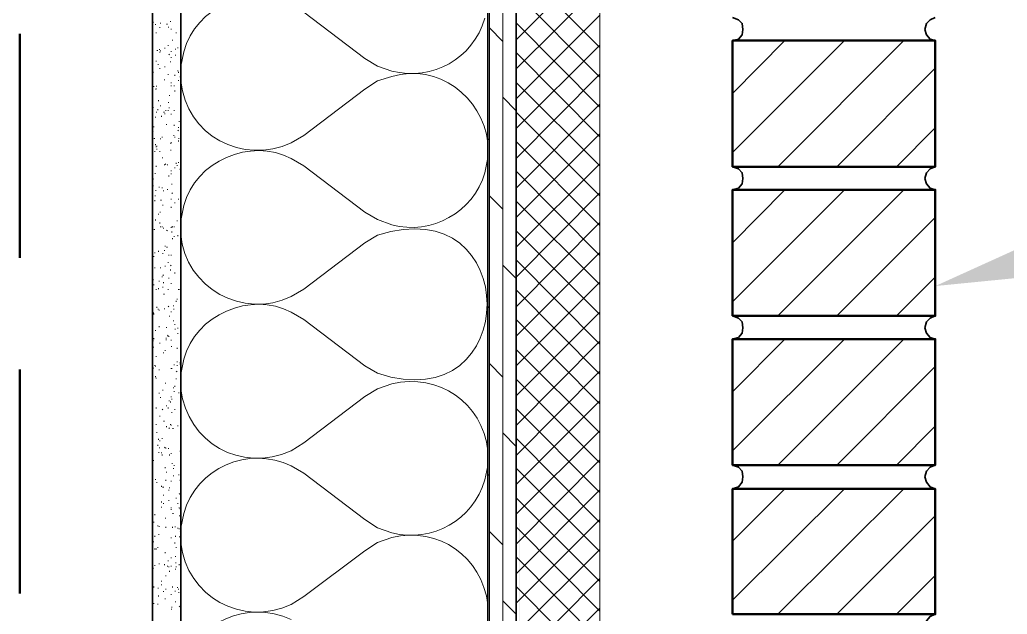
# Model space of a CAD drawing. Header units: inches. Extents: x 5 to 516, y -193 to 129.
# Drawn here: x 20.626 to 22.097, y -186.638 to -185.752 of the extents above; entities that cross this region are included whole.
import ezdxf

# ---------------------------------------------------------------- set-up
doc = ezdxf.new("R2010")
doc.units = ezdxf.units.IN
doc.header["$MEASUREMENT"] = 0
doc.layers.add('PDF7_Geometry', color=7, linetype='Continuous')
doc.layers.add('PDF7_Solid Fills', color=7, linetype='Continuous')

msp = doc.modelspace()

# ---------------------------------------------------------------- linework, layer by layer
at = {"layer": 'PDF7_Geometry', "lineweight": 35}
for points in [[(21.3235494, -190.8957844), (21.3235494, -184.8946728), (21.3657717, -184.8946728), (21.3657717, -190.8957844)], [(20.8235494, -190.8535622), (20.8235494, -184.9157836), (20.8657716, -184.9157836), (20.8657716, -190.8535622)]]:
    msp.add_lwpolyline(points, close=True, dxfattribs=at)
at = {"layer": 'PDF7_Geometry', "lineweight": 15}
for points in [[(21.3257738, -190.8957844), (21.3257738, -184.8946728)], [(21.3457707, -190.8957844), (21.3457707, -184.8946728)], [(21.3657722, -185.7824507), (21.4902167, -185.6568951)], [(21.4902161, -185.7935619), (21.3657717, -185.6691175)], [(21.3657722, -185.825784), (21.4902167, -185.7013395)], [(21.4902161, -185.8380063), (21.3657717, -185.7124507)], [(21.0302179, -185.7291174), (21.0491068, -185.7413396), (21.1402179, -185.8102285), (21.1591068, -185.8213396), (21.1802179, -185.8291174)], [(21.3657722, -185.8702289), (21.4902167, -185.7457844)], [(20.8246616, -185.755784), (20.8246616, -185.7568951)], [(20.8279937, -185.7602288), (20.8279937, -185.7591177)], [(20.8346623, -185.7646731), (20.8346623, -185.763562)], [(20.8357745, -185.7568951), (20.8357745, -185.7580062)], [(20.844663, -185.7591177), (20.8457741, -185.7591177)], [(20.8479951, -185.763562), (20.846884, -185.763562)], [(20.8502195, -185.7546729), (20.8502195, -185.755784)], [(20.8513272, -185.7668952), (20.8513272, -185.7657841)], [(21.3457707, -185.7846728), (21.3257707, -185.7646728)], [(21.4902161, -185.8824506), (21.3657717, -185.756895)], [(20.8291058, -185.7724505), (20.8291058, -185.7713394)], [(20.8535516, -185.7835618), (20.8535516, -185.7824507)], [(20.859108, -185.7724505), (20.859108, -185.7713394)], [(20.830218, -185.7980062), (20.8313292, -185.7980062)], [(20.8335501, -185.7968951), (20.8346612, -185.7968951)], [(20.8357745, -185.7991173), (20.8357745, -185.7980061)], [(20.8424386, -185.794673), (20.8413275, -185.794673)], [(20.8468829, -185.7913398), (20.8468829, -185.7902287)], [(20.8579958, -185.7968951), (20.8579958, -185.795784)], [(20.8613279, -185.794673), (20.8613279, -185.7935619)], [(21.3657722, -185.9146726), (21.4902167, -185.7902282)], [(21.6879972, -185.8624503), (21.7657749, -185.7835614)], [(21.6879972, -185.9502284), (21.8546638, -185.7835618)], [(21.7557733, -185.9713393), (21.9435511, -185.7835615)], [(20.8346623, -185.8013394), (20.8346623, -185.8002283)], [(20.8491073, -185.8035615), (20.8479962, -185.8046726)], [(20.8513272, -185.8002283), (20.8513272, -185.7991172)], [(20.8513272, -185.8091174), (20.8513272, -185.8080063)], [(20.8579958, -185.8046726), (20.8579958, -185.8057837)], [(20.8702179, -185.8002285), (20.8657734, -185.8213396), (20.8657734, -185.8435618)], [(21.4902161, -185.9268955), (21.3657717, -185.8013399)], [(20.8291058, -185.8146733), (20.8291058, -185.8135622)], [(20.8313302, -185.8191176), (20.8324414, -185.8191176)], [(20.8346623, -185.825784), (20.8346623, -185.8246729)], [(20.8424386, -185.8224508), (20.8413275, -185.8224508)], [(20.8502195, -185.8146733), (20.8502195, -185.8157844)], [(21.8435509, -185.9713393), (21.9902176, -185.8246726)], [(20.8246616, -185.8313393), (20.8246616, -185.8302282)], [(20.8413264, -185.8424511), (20.8413264, -185.84134)], [(20.8468829, -185.8335614), (20.8468829, -185.8346725)], [(20.8568836, -185.8357841), (20.8568836, -185.834673)], [(20.8613279, -185.8291172), (20.8613279, -185.8280061)], [(20.8624401, -185.8313393), (20.8624401, -185.8302282)], [(20.86466, -185.8380063), (20.86466, -185.8368951)], [(21.1802179, -185.8368954), (21.1591068, -185.8435621), (21.1402179, -185.8557843)], [(21.3657722, -185.9591175), (21.4902167, -185.833562)], [(20.8235494, -185.8446732), (20.8235494, -185.8457843)], [(20.8257738, -185.8524507), (20.8257738, -185.8513396)], [(20.8291058, -185.8546728), (20.8291058, -185.8557839), (20.8279947, -185.8557839)], [(20.830218, -185.8513396), (20.8291069, -185.8513396)], [(20.8513272, -185.8468954), (20.8513272, -185.8457842)], [(20.8513272, -185.8513396), (20.8513272, -185.8502285)], [(20.8513272, -185.8502286), (20.8513272, -185.8513397)], [(20.8557714, -185.8513396), (20.8557714, -185.8502285)], [(20.8624401, -185.8435622), (20.8624401, -185.842451)], [(21.0302179, -185.935784), (21.0491068, -185.9246729), (21.1402179, -185.855784)], [(21.4902161, -185.9702282), (21.3657717, -185.8457837)], [(20.8491073, -185.864673), (20.8491073, -185.8657841)], [(20.8568836, -185.8591171), (20.8568836, -185.858006)], [(21.3657722, -185.8880059), (21.3457722, -185.8680059)], [(20.8246616, -185.8824506), (20.8246616, -185.8835617)], [(20.8313302, -185.8857838), (20.8313302, -185.8868949)], [(20.8324379, -185.8735621), (20.8324379, -185.872451)], [(20.8357745, -185.8813395), (20.8357745, -185.8802284)], [(20.8468829, -185.8757842), (20.847994, -185.8757842)], [(20.8491073, -185.8835617), (20.8479962, -185.8835617)], [(21.3657722, -186.0035619), (21.4902167, -185.8780063)], [(20.8279937, -185.8980066), (20.8279937, -185.8968955)], [(20.8291058, -185.8902281), (20.830217, -185.8902281)], [(20.8368822, -185.896895), (20.8368822, -185.8957839)], [(20.8402188, -185.8902281), (20.8413299, -185.8902281)], [(20.8413264, -185.8924508), (20.8424376, -185.8924508)], [(20.8435508, -185.8880059), (20.8435508, -185.8868948)], [(20.8468829, -185.8880059), (20.8468829, -185.8868948)], [(20.8513272, -185.8935618), (20.8513272, -185.8924507)], [(20.8557714, -185.8880059), (20.8557714, -185.8868948)], [(21.4902161, -186.0146731), (21.3657717, -185.8902286)], [(20.8235494, -185.9146726), (20.8235494, -185.9135615)], [(20.8257738, -185.9113394), (20.8257738, -185.9124506)], [(20.844663, -185.9091173), (20.844663, -185.9080062)], [(20.8557714, -185.9102284), (20.8557714, -185.9091173)], [(20.8624401, -185.9135616), (20.8624401, -185.9124505)], [(20.8635523, -185.904673), (20.8635523, -185.9035619)], [(21.9324407, -185.9713393), (21.9902185, -185.9135615)], [(20.8235494, -185.9180058), (20.8246605, -185.9191169)], [(20.8257738, -185.9291176), (20.8268849, -185.9291176)], [(20.8357745, -185.9291176), (20.8357745, -185.9302287)], [(20.8379944, -185.9280066), (20.8379944, -185.9268954)], [(20.8557714, -185.9246728), (20.8546603, -185.9246728)], [(20.8568836, -185.9280066), (20.8568836, -185.9268954)], [(20.8613279, -185.9168948), (20.862439, -185.9180059)], [(20.8624401, -185.9291176), (20.8635512, -185.9291176)], [(21.3257738, -185.9313398), (21.3235516, -185.9291175)], [(21.3657722, -186.0468951), (21.4902167, -185.9224507)], [(20.8279937, -185.9391172), (20.8279937, -185.9380061)], [(20.8291058, -185.9424504), (20.8291058, -185.9413393)], [(20.830218, -185.9413394), (20.830218, -185.9402282)], [(20.830218, -185.9457836), (20.830218, -185.9446725)], [(20.8513272, -185.9368951), (20.8502161, -185.9368951)], [(20.8513272, -185.935784), (20.8513272, -185.9346729)], [(20.8624401, -185.9324508), (20.8624401, -185.9335619)], [(21.4902161, -186.0591174), (21.3657717, -185.9335619)], [(20.826886, -185.9491174), (20.826886, -185.9480063)], [(20.8346623, -185.9491174), (20.8346623, -185.9480063)], [(20.8379944, -185.9580065), (20.8391055, -185.9580065)], [(20.8502195, -185.9468952), (20.8513306, -185.9468952)], [(20.8291058, -185.9713393), (20.8291058, -185.9702282)], [(20.8413264, -185.9691171), (20.8413264, -185.968006)], [(20.8435508, -185.966895), (20.8424397, -185.9680061)], [(20.8457707, -185.9691171), (20.8457707, -185.968006)], [(20.8568836, -185.9735614), (20.8568836, -185.9724503)], [(20.859108, -185.966895), (20.859108, -185.9657839)], [(20.8602157, -185.9691171), (20.8602157, -185.9702282)], [(20.8624401, -185.9657839), (20.8624401, -185.9646728)], [(20.86466, -185.9757841), (20.86466, -185.974673)], [(21.3657722, -186.0913395), (21.4902167, -185.966895)], [(20.8246616, -185.9902285), (20.8246616, -185.9891174)], [(20.8279937, -185.98134), (20.8268825, -185.98134)], [(20.8479951, -185.9857843), (20.8479951, -185.9846731)], [(20.8513272, -185.9768952), (20.8513272, -185.9780063)], [(21.4902161, -186.1035618), (21.3657717, -185.9780062)], [(20.8246616, -186.0002281), (20.8246616, -185.999117)], [(20.8335501, -186.0013392), (20.8335501, -186.0024503)], [(20.8379944, -186.0035619), (20.8379944, -186.0024508)], [(20.8524394, -185.9968949), (20.8524394, -185.998006)], [(20.8279937, -186.0146731), (20.8268825, -186.0146731)], [(20.8291058, -186.0068951), (20.8279947, -186.0068951)], [(20.8402188, -186.0080061), (20.8402188, -186.006895)], [(20.8457707, -186.0046729), (20.8457707, -186.0057841)], [(20.8524394, -186.0102288), (20.8535505, -186.0113399)], [(21.3457707, -186.0346729), (21.3257707, -186.0146729)], [(21.3657722, -186.1357838), (21.4902167, -186.0102282)], [(21.6879972, -186.0846725), (21.7657749, -186.0057836)], [(21.6879972, -186.1724507), (21.8546638, -186.005784)], [(21.7557733, -186.1935615), (21.9435511, -186.0057837)], [(20.826886, -186.0224506), (20.826886, -186.0213394)], [(20.8357745, -186.0213395), (20.8368856, -186.0213395)], [(20.8391066, -186.029117), (20.8391066, -186.0280058)], [(20.8513272, -186.0191174), (20.8513272, -186.0202285)], [(20.8513272, -186.0324507), (20.8513272, -186.0313396)], [(20.8568836, -186.0257838), (20.8568836, -186.0246726)], [(20.8624401, -186.0202284), (20.8624401, -186.0191173)], [(20.8657722, -186.029117), (20.864661, -186.029117)], [(20.8702179, -186.0291177), (20.8657734, -186.0513399), (20.8657734, -186.072451)], [(21.4902161, -186.146895), (21.3657717, -186.0224506)], [(20.8324379, -186.0424509), (20.8324379, -186.0413398)], [(20.8357745, -186.0391177), (20.8346634, -186.0391177)], [(21.8435509, -186.1935615), (21.9902176, -186.0468948)], [(20.8279937, -186.0502283), (20.8279937, -186.0513395)], [(20.8346623, -186.0557837), (20.8346623, -186.0546726)], [(20.8357745, -186.0613396), (20.8357745, -186.0602285)], [(20.8379944, -186.0613396), (20.8379944, -186.0602285)], [(20.8402188, -186.0635617), (20.8402188, -186.0624506)], [(20.8513272, -186.0613396), (20.8513272, -186.0624507)], [(20.8535516, -186.0602285), (20.8524404, -186.0613396)], [(20.8535516, -186.0613396), (20.8535516, -186.0602285)], [(20.8557714, -186.0613396), (20.8557714, -186.0602285)], [(20.8602157, -186.0524505), (20.8602157, -186.0513394)], [(21.3657722, -186.1802287), (21.4902167, -186.0546731)], [(20.826886, -186.0646733), (20.8257749, -186.0646733)], [(20.844663, -186.0657844), (20.8457741, -186.0668955)], [(20.8524394, -186.0691176), (20.8524394, -186.0680065)], [(20.8557714, -186.075784), (20.8557714, -186.0746729)], [(20.8613279, -186.0746729), (20.8613279, -186.0735618)], [(21.1591068, -186.0735619), (21.1402179, -186.084673)], [(21.4902161, -186.1913394), (21.3657717, -186.0668949)], [(20.8424386, -186.0902284), (20.8424386, -186.0891173)], [(20.8457707, -186.0913395), (20.8446596, -186.0913395)], [(20.8535516, -186.0791172), (20.8535516, -186.0780061)], [(21.0302179, -186.1646732), (21.0491068, -186.1535621), (21.1402179, -186.0846732)], [(20.8257738, -186.1057839), (20.8257738, -186.1046728)], [(20.826886, -186.1002286), (20.826886, -186.0991175)], [(20.8324379, -186.0968954), (20.8324379, -186.0980065)], [(20.8391066, -186.1002286), (20.8391066, -186.1013397)], [(20.8413264, -186.0968954), (20.8413264, -186.0957843)], [(20.8479951, -186.1024507), (20.8479951, -186.1035618)], [(20.8513272, -186.1035618), (20.8513272, -186.1024507)], [(21.3657722, -186.2235614), (21.4902167, -186.099117)], [(20.826886, -186.122451), (20.826886, -186.1213399)], [(20.8357745, -186.122451), (20.8357745, -186.1213399)], [(20.8424386, -186.1202289), (20.8424386, -186.1191178)], [(20.8468829, -186.1135619), (20.8468829, -186.114673)], [(20.8502195, -186.1180062), (20.8513306, -186.1191173)], [(21.3657722, -186.1380059), (21.3457722, -186.1180059)], [(21.4902161, -186.2357843), (21.3657717, -186.1102287)], [(20.8379944, -186.1357838), (20.8379944, -186.1346727)], [(20.8402188, -186.1324506), (20.8391077, -186.1335617)], [(20.8502195, -186.1246732), (20.8502195, -186.1257843)], [(20.8568836, -186.1302285), (20.8568836, -186.1291174)], [(21.9324407, -186.1935615), (21.9902185, -186.1357837)], [(20.8246616, -186.1402281), (20.8246616, -186.139117)], [(20.8257738, -186.1480067), (20.8257738, -186.1468956)], [(20.8335501, -186.1413397), (20.8335501, -186.1424508)], [(20.8391066, -186.1502288), (20.8391066, -186.1513399)], [(20.8402188, -186.1446729), (20.8402188, -186.1435618)], [(20.8479951, -186.1380059), (20.8479951, -186.1368948)], [(20.8513272, -186.145784), (20.8513272, -186.1446729)], [(21.3657722, -186.2680063), (21.4902167, -186.1435619)], [(20.8291058, -186.1546731), (20.8291058, -186.153562)], [(20.8324379, -186.153562), (20.8324379, -186.1524509)], [(20.8413264, -186.1613395), (20.8402153, -186.1613395)], [(20.8468829, -186.1546731), (20.8468829, -186.153562)], [(20.8624401, -186.1546731), (20.8624401, -186.153562)], [(20.8635523, -186.1546731), (20.8635523, -186.153562)], [(21.4902161, -186.2802286), (21.3657717, -186.154673)], [(20.830218, -186.1813398), (20.830218, -186.1802287)], [(20.8479951, -186.1791176), (20.846884, -186.1802288)], [(20.8546638, -186.1791176), (20.8546638, -186.1780065)], [(20.859108, -186.1724507), (20.859108, -186.1713396)], [(20.8602157, -186.1691175), (20.8602157, -186.1680064)], [(21.3257738, -186.1813398), (21.3235516, -186.1791176)], [(20.8235494, -186.1902283), (20.8235494, -186.1891172)], [(20.8257738, -186.1891172), (20.8246627, -186.1891172)], [(20.8257738, -186.1913394), (20.8257738, -186.1902283)], [(20.8313302, -186.1835619), (20.8324414, -186.1835619)], [(20.8335501, -186.185784), (20.8335501, -186.1846729)], [(20.8413264, -186.1835619), (20.8413264, -186.1824508)], [(20.8491073, -186.1946726), (20.8491073, -186.1935615)], [(20.8513272, -186.1880062), (20.8513272, -186.1868951)], [(20.8546638, -186.1835619), (20.8557749, -186.1835619)], [(21.0302179, -186.1880063), (21.0491068, -186.1991174), (21.1402179, -186.2680063), (21.1591068, -186.2791174)], [(21.3657722, -186.3124507), (21.4902167, -186.1880062)], [(20.8335501, -186.2102286), (20.8335501, -186.2091175)], [(20.8546638, -186.2013395), (20.8546638, -186.2002284)], [(20.8568836, -186.2068954), (20.8568836, -186.2057843)], [(21.4902161, -186.3246729), (21.3657717, -186.1991174)], [(20.8279937, -186.215784), (20.8279937, -186.2146728)], [(20.844663, -186.2113397), (20.844663, -186.2102286)], [(20.8457707, -186.2224504), (20.8468818, -186.2235615)], [(20.8479951, -186.224673), (20.8479951, -186.2235619)], [(20.8568836, -186.2135618), (20.8579947, -186.2135618)], [(20.8613279, -186.2124508), (20.8613279, -186.2113396)], [(20.8613279, -186.2202282), (20.8613279, -186.2191171)], [(20.8246616, -186.23134), (20.8246616, -186.2302289)], [(20.8257738, -186.2268952), (20.8257738, -186.2280063)], [(20.8346623, -186.2335621), (20.8346623, -186.2346733)], [(20.8435508, -186.2291173), (20.8446619, -186.2291173)], [(20.844663, -186.2268952), (20.8435519, -186.2268952)], [(20.8513272, -186.2302284), (20.8513272, -186.2291173)], [(20.8524394, -186.2391175), (20.8513283, -186.2391175)], [(21.3657722, -186.356895), (21.4902167, -186.2313394)], [(21.6879972, -186.3068948), (21.7657749, -186.2280059)], [(21.6879972, -186.3946729), (21.8546638, -186.2280062)], [(21.7557733, -186.4157837), (21.9435511, -186.228006)], [(20.8235494, -186.2468949), (20.8235494, -186.2457838)], [(20.8246616, -186.2402285), (20.8257727, -186.2402285)], [(20.8291058, -186.254673), (20.8291058, -186.2535618)], [(20.8402188, -186.2491171), (20.8402188, -186.248006)], [(20.8424386, -186.2457839), (20.8424386, -186.2446728)], [(21.4902161, -186.3680062), (21.3657717, -186.2435618)], [(20.826886, -186.2680063), (20.826886, -186.2668952)], [(20.8279937, -186.2691174), (20.8279937, -186.2680063)], [(20.8557714, -186.2657842), (20.8557714, -186.2668953)], [(20.8602157, -186.262451), (20.8602157, -186.2613399)], [(20.8602157, -186.2680063), (20.8602157, -186.2668952)], [(20.86466, -186.262451), (20.86466, -186.2635621)], [(20.86466, -186.2657842), (20.86466, -186.2646731)], [(20.8702179, -186.2580063), (20.8657734, -186.2802285), (20.8657734, -186.3024508)], [(21.3457707, -186.2846729), (21.3257707, -186.2646729)], [(20.8246616, -186.2713395), (20.8246616, -186.2702284)], [(20.8246616, -186.2724506), (20.8246616, -186.2713395)], [(20.8279937, -186.2835618), (20.8279937, -186.2846729)], [(20.8279937, -186.2846729), (20.8279937, -186.2835618)], [(20.8335501, -186.2735616), (20.8335501, -186.2746728)], [(20.8513272, -186.2724506), (20.8513272, -186.2713395)], [(20.8524394, -186.2724506), (20.8524394, -186.2713395)], [(20.8602157, -186.2757838), (20.8591046, -186.2768949)], [(21.3657722, -186.4013399), (21.4902167, -186.2757843)], [(21.8435509, -186.4157837), (21.9902176, -186.2691171)], [(20.8291058, -186.2857839), (20.8291058, -186.286895)], [(20.8435508, -186.293562), (20.8424397, -186.293562)], [(20.8568836, -186.2980062), (20.8568836, -186.2991173)], [(20.859108, -186.2880066), (20.859108, -186.2868955)], [(21.1802179, -186.2946727), (21.1591068, -186.3024505), (21.1402179, -186.3135616)], [(21.4902161, -186.4124505), (21.3657717, -186.2880061)], [(20.8335501, -186.3091175), (20.8335501, -186.3080063)], [(20.8391066, -186.3035616), (20.8391066, -186.3046727)], [(20.8546638, -186.3013394), (20.8546638, -186.3002283)], [(20.8557714, -186.3068948), (20.8557714, -186.3057836)], [(20.8624401, -186.3080064), (20.8635512, -186.3080064)], [(20.8246616, -186.3146733), (20.8235505, -186.3146733)], [(20.8357745, -186.3157844), (20.8357745, -186.3146733)], [(20.844663, -186.3280061), (20.844663, -186.326895)], [(20.8491073, -186.3202287), (20.8479962, -186.3202287)], [(20.8502195, -186.3224508), (20.8502195, -186.3213397)], [(20.8513272, -186.3135617), (20.8513272, -186.3146728)], [(20.8524394, -186.3180065), (20.8524394, -186.3168954)], [(21.0302179, -186.394673), (21.0491068, -186.3824508), (21.1402179, -186.3135619)], [(21.3657722, -186.4446726), (21.4902167, -186.3202281)], [(20.8291058, -186.3302283), (20.8291058, -186.3313394)], [(20.8346623, -186.3435622), (20.8346623, -186.3424511)], [(20.8379944, -186.3324504), (20.8391055, -186.3335615)], [(20.8468829, -186.3313393), (20.8468829, -186.3302282)], [(20.8524394, -186.3380063), (20.8524394, -186.3368952)], [(20.8568836, -186.3335615), (20.8568836, -186.3324504)], [(21.4902161, -186.4568954), (21.3657717, -186.3313399)], [(20.8235494, -186.3557839), (20.8235494, -186.3546728)], [(20.8291058, -186.3557839), (20.8291058, -186.3546728)], [(20.8413264, -186.3502286), (20.8402153, -186.3502286)], [(20.8502195, -186.3557839), (20.8502195, -186.3546728)], [(20.8513272, -186.3557839), (20.8513272, -186.356895)], [(20.8613279, -186.3580061), (20.8613279, -186.3568949)], [(20.830218, -186.3668951), (20.830218, -186.3680063)], [(20.844663, -186.3591171), (20.844663, -186.358006)], [(20.8491073, -186.3602282), (20.8479962, -186.3613393)], [(20.8535516, -186.3613393), (20.8546627, -186.3613393)], [(21.3657722, -186.388006), (21.3457722, -186.368006)], [(21.3657722, -186.4891175), (21.4902167, -186.364673)], [(21.9324407, -186.4157837), (21.9902185, -186.358006)], [(20.8313302, -186.3868949), (20.8313302, -186.3857838)], [(20.8324379, -186.3780064), (20.8324379, -186.3768953)], [(20.8346623, -186.3791174), (20.8346623, -186.3802285)], [(20.8379944, -186.3768953), (20.8379944, -186.3757842)], [(21.4902161, -186.5013392), (21.3657717, -186.3757837)], [(20.8324379, -186.3968951), (20.833549, -186.3968951)], [(20.8346623, -186.3902281), (20.8335512, -186.3902281)], [(20.8368822, -186.3968951), (20.8368822, -186.3980062)], [(20.8379944, -186.4002288), (20.8379944, -186.4013399)], [(20.8413264, -186.389117), (20.8424376, -186.3902281)], [(20.8435508, -186.3913397), (20.8435508, -186.3902286)], [(20.8479951, -186.3913397), (20.846884, -186.3913397)], [(20.8491073, -186.4002288), (20.8491073, -186.4013399)], [(20.8513272, -186.3980067), (20.8513272, -186.3991178)], [(20.86466, -186.3946729), (20.86466, -186.395784)], [(20.8657722, -186.3980067), (20.864661, -186.3980067)], [(21.3191068, -186.4380061), (21.3235512, -186.4168949), (21.3235512, -186.3946727)], [(20.8246616, -186.4091173), (20.8257727, -186.4091173)], [(20.8535516, -186.4135616), (20.8524404, -186.4135616)], [(20.8557714, -186.4157837), (20.8557714, -186.4168949)], [(21.3657722, -186.5335618), (21.4902167, -186.4080063)], [(20.8424386, -186.4202286), (20.8424386, -186.4191175)], [(20.844663, -186.4257845), (20.844663, -186.4268956)], [(20.8546638, -186.4213396), (20.8546638, -186.4202285)], [(20.8624401, -186.4302287), (20.8635512, -186.4302287)], [(21.0302179, -186.4168949), (21.0491068, -186.4280061), (21.1402179, -186.496895), (21.1591068, -186.5091172), (21.1802179, -186.516895)], [(21.3257738, -186.4313398), (21.3235516, -186.4291176)], [(21.4902161, -186.5446731), (21.3657717, -186.4202286)], [(20.8279937, -186.4368951), (20.8279937, -186.4380062)], [(20.830218, -186.4424505), (20.830218, -186.4413393)], [(20.8435508, -186.4391173), (20.8435508, -186.4380061)], [(20.8513272, -186.4402283), (20.8513272, -186.4391172)], [(20.8546638, -186.4324509), (20.8546638, -186.4313398)], [(20.86466, -186.4391173), (20.86466, -186.4380061)], [(20.8368822, -186.4480064), (20.8368822, -186.4468952)], [(20.8391066, -186.4491174), (20.8391066, -186.4480063)], [(20.8391066, -186.4480064), (20.8402177, -186.4491175)], [(20.8402188, -186.4613397), (20.8402188, -186.4602286)], [(20.8479951, -186.4535622), (20.8479951, -186.4524511)], [(20.8491073, -186.4502285), (20.8491073, -186.4491174)], [(20.86466, -186.4580065), (20.8635488, -186.4591176)], [(21.3657722, -186.5780062), (21.4902167, -186.4524506)], [(21.6879972, -186.529117), (21.7657749, -186.4513392)], [(21.6879972, -186.6168952), (21.8546638, -186.4513396)], [(21.7557733, -186.638006), (21.9435511, -186.4513393)], [(20.8368822, -186.4713393), (20.8368822, -186.4702282)], [(20.8402188, -186.4724504), (20.8402188, -186.4735615)], [(20.8479951, -186.4691172), (20.8479951, -186.4680061)], [(20.859108, -186.465784), (20.859108, -186.4646729)], [(20.8613279, -186.4735614), (20.8613279, -186.4724503)], [(21.4902161, -186.5891174), (21.3657717, -186.4646729)], [(20.826886, -186.4891175), (20.826886, -186.4902286)], [(20.8368822, -186.4791173), (20.8368822, -186.4780062)], [(20.8513272, -186.4802284), (20.8513272, -186.4791173)], [(20.8513272, -186.4824511), (20.8513272, -186.48134)], [(20.8535516, -186.4880064), (20.8546627, -186.4880064)], [(20.8635523, -186.4802284), (20.8635523, -186.4791173)], [(20.86466, -186.48134), (20.86466, -186.4802289)], [(20.8702179, -186.4880061), (20.8657734, -186.5091172), (20.8657734, -186.5313394)], [(20.8257738, -186.5002282), (20.8257738, -186.5013393)], [(20.8435508, -186.4946728), (20.8424397, -186.4946728)], [(20.86466, -186.4913396), (20.8635488, -186.4913396)], [(21.3657722, -186.62134), (21.4902167, -186.4968955)], [(21.8435509, -186.638006), (21.9902176, -186.4913393)], [(20.8313302, -186.5068951), (20.8313302, -186.505784)], [(20.8335501, -186.5191174), (20.832439, -186.5191174)], [(20.8335501, -186.5080062), (20.8335501, -186.5068951)], [(20.8435508, -186.5091178), (20.8435508, -186.5080067)], [(20.8535516, -186.5091178), (20.8535516, -186.5080067)], [(20.8579958, -186.5080062), (20.8568847, -186.5080062)], [(20.8613279, -186.5091178), (20.8613279, -186.5102289)], [(20.8635523, -186.5113399), (20.8635523, -186.5102288)], [(20.8635523, -186.5102289), (20.8635523, -186.51134)], [(20.8657722, -186.5146731), (20.864661, -186.5157842)], [(21.3457707, -186.5346729), (21.3257707, -186.5146729)], [(21.4902161, -186.6335617), (21.3657717, -186.5080062)], [(20.8246616, -186.5302286), (20.8257727, -186.5302286)], [(20.826886, -186.5224506), (20.826886, -186.5213395)], [(20.8513272, -186.5246727), (20.8513272, -186.5235616)], [(20.8568836, -186.5324508), (20.8568836, -186.5313396)], [(20.8579958, -186.5213395), (20.8579958, -186.5224506)], [(20.86466, -186.5224506), (20.8635488, -186.5224506)], [(21.1802179, -186.5235619), (21.1591068, -186.5313396), (21.1402179, -186.5435619)], [(20.826886, -186.5402288), (20.826886, -186.5413399)], [(20.8291058, -186.5413399), (20.8291058, -186.5402287)], [(20.8313302, -186.5380067), (20.8313302, -186.5391178)], [(20.8424386, -186.5468952), (20.8424386, -186.5457841)], [(20.859108, -186.5391177), (20.859108, -186.5380066)], [(21.0302179, -186.6235616), (21.0491068, -186.6113394), (21.1402179, -186.5435616)], [(21.3657722, -186.6657838), (21.4902167, -186.5413393)], [(20.8335501, -186.5635617), (20.8335501, -186.5624506)], [(20.8468829, -186.5580064), (20.8468829, -186.5591175)], [(20.8513272, -186.5546726), (20.8513272, -186.5535615)], [(20.8579958, -186.5524505), (20.8579958, -186.5513394)], [(20.8579958, -186.5613396), (20.8591069, -186.5613396)], [(21.4902161, -186.6780066), (21.3657717, -186.5524511)], [(20.8246616, -186.5702287), (20.8246616, -186.5691176)], [(20.826886, -186.5657844), (20.826886, -186.5646733)], [(20.8413264, -186.5646734), (20.8413264, -186.5635623)], [(20.8457707, -186.5657844), (20.8457707, -186.5668955)], [(20.8479951, -186.5680066), (20.8479951, -186.5668955)], [(20.8491073, -186.5735619), (20.8491073, -186.574673)], [(20.8513272, -186.5668955), (20.8513272, -186.5657844)], [(20.8579958, -186.5702287), (20.8579958, -186.5713398)], [(20.859108, -186.5680066), (20.859108, -186.5668955)], [(20.8635523, -186.5646734), (20.8635523, -186.5635623)], [(20.8368822, -186.5891174), (20.8368822, -186.5880063)], [(20.8435508, -186.5802283), (20.8435508, -186.5813394)], [(21.3657722, -186.7102287), (21.4902167, -186.5846731)], [(21.9324407, -186.638006), (21.9902185, -186.5802282)], [(20.8257738, -186.5980065), (20.8257738, -186.5968954)], [(20.8313302, -186.5991175), (20.8324414, -186.5991175)], [(20.8368822, -186.5946733), (20.8368822, -186.5935622)], [(20.8402188, -186.6046729), (20.8402188, -186.6035618)], [(20.8435508, -186.6002286), (20.8435508, -186.6013397)], [(20.8535516, -186.5980065), (20.8535516, -186.5968954)], [(20.8568836, -186.6035618), (20.8579947, -186.6035618)], [(20.8613279, -186.5980065), (20.8602168, -186.5980065)], [(20.8624401, -186.6013397), (20.8624401, -186.6002286)], [(20.8635523, -186.6057839), (20.8624412, -186.6057839)], [(21.4902161, -186.7224504), (21.3657717, -186.5968948)], [(20.8257738, -186.6224511), (20.8257738, -186.6213399)], [(20.8324379, -186.6113393), (20.8324379, -186.6102282)], [(20.8424386, -186.6157841), (20.8424386, -186.614673)], [(20.8513272, -186.6091171), (20.8513272, -186.608006)], [(20.8579958, -186.6202289), (20.8579958, -186.6191178)], [(21.3657722, -186.638006), (21.3457722, -186.618006)], [(20.8313302, -186.6235621), (20.8313302, -186.622451)], [(20.8524394, -186.6302285), (20.8513283, -186.6302285)], [(20.8524394, -186.6268953), (20.8524394, -186.6280064)], [(20.8635523, -186.6257843), (20.8646634, -186.6268954)], [(21.3191068, -186.6668952), (21.3235512, -186.6457841), (21.3235512, -186.6235619)], [(21.3657722, -186.754673), (21.4902167, -186.6291174)]]:
    msp.add_lwpolyline(points, dxfattribs=at)
for points in [[(21.4902161, -190.8957844), (21.4902161, -185.186895), (21.3657717, -185.186895), (21.3657717, -190.8957844)], [(20.8513272, -185.9813399), (20.8513272, -185.9824511)], [(20.8602157, -186.2413396), (20.8602157, -186.2424507)]]:
    msp.add_lwpolyline(points, close=True, dxfattribs=at)
at = {"layer": 'PDF7_Geometry', "lineweight": 35}
for points in [[(21.6879972, -185.7835618), (21.696886, -185.7813395), (21.7024416, -185.7746729), (21.7035527, -185.7668951), (21.7024416, -185.7580062), (21.696886, -185.7524507), (21.6879972, -185.7491173)], [(21.9902161, -185.749117), (21.9824384, -185.7524504), (21.9768828, -185.7580059), (21.9746606, -185.7668948), (21.9768828, -185.7746726), (21.9824384, -185.7813392), (21.9902161, -185.7835615)], [(21.6879972, -186.005784), (21.696886, -186.0035618), (21.7024416, -185.9968951), (21.7035527, -185.9891173), (21.7024416, -185.9802284), (21.696886, -185.9746729), (21.6879972, -185.9713396)], [(21.9902161, -185.9713393), (21.9824384, -185.9746726), (21.9768828, -185.9802282), (21.9746606, -185.989117), (21.9768828, -185.9968948), (21.9824384, -186.0035615), (21.9902161, -186.0057837)], [(21.6879972, -186.2280062), (21.696886, -186.225784), (21.7024416, -186.2191174), (21.7035527, -186.2113396), (21.7024416, -186.2024507), (21.696886, -186.1968951), (21.6879972, -186.1935618)], [(21.9902161, -186.1935615), (21.9824384, -186.1968948), (21.9768828, -186.2024504), (21.9746606, -186.2113393), (21.9768828, -186.2191171), (21.9824384, -186.2257837), (21.9902161, -186.228006)], [(21.6879972, -186.4513396), (21.696886, -186.4480062), (21.7024416, -186.4413396), (21.7035527, -186.4335618), (21.7024416, -186.4246729), (21.696886, -186.4191173), (21.6879972, -186.415784)], [(21.9902161, -186.4157837), (21.9824384, -186.4191171), (21.9768828, -186.4246726), (21.9746606, -186.4335615), (21.9768828, -186.4413393), (21.9824384, -186.448006), (21.9902161, -186.4513393)], [(21.9902161, -186.638006), (21.9824384, -186.6413393), (21.9768828, -186.648006), (21.9746606, -186.6557838), (21.9768828, -186.6635615), (21.9824384, -186.6702282), (21.9902161, -186.6735615)]]:
    msp.add_lwpolyline(points, dxfattribs=at)
at = {"layer": 'PDF7_Geometry', "lineweight": 50}
for points in [[(20.6257729, -186.106895), (20.6257729, -185.7735616)], [(20.6257729, -186.606895), (20.6257729, -186.2735616)]]:
    msp.add_lwpolyline(points, dxfattribs=at)
for points in [[(21.6879972, -185.9713396), (21.6879972, -185.7835618), (21.9902194, -185.7835618), (21.9902194, -185.9713396)], [(21.6879972, -186.1935618), (21.6879972, -186.005784), (21.9902194, -186.005784), (21.9902194, -186.1935618)], [(21.6879972, -186.415784), (21.6879972, -186.2280062), (21.9902194, -186.2280062), (21.9902194, -186.415784)], [(21.6879972, -186.6380062), (21.6879972, -186.4513396), (21.9902194, -186.4513396), (21.9902194, -186.6380062)]]:
    msp.add_lwpolyline(points, close=True, dxfattribs=at)
at = {"layer": 'PDF7_Geometry', "lineweight": 15}
msp.add_lwpolyline([(21.0302179, -185.9591177), (21.0491068, -185.9702288), (21.1402179, -186.0391177), (21.1591068, -186.0502288), (21.1802179, -186.0580066, 0.404365145), (21.3191068, -185.9802288), (21.3235512, -185.9580066), (21.3235512, -185.9357843)], format="xyb", dxfattribs=at)
for points in [[(21.0302179, -185.7291174), (20.9681994, -185.69821), (20.8881808, -185.7330248), (20.8702179, -185.8002285)], [(21.1802179, -185.8291174), (21.2418846, -185.8431729), (21.300329, -185.8114877), (21.3191068, -185.7502285)], [(21.3235512, -185.9357843), (21.3146623, -185.8661177), (21.2492364, -185.8171732), (21.1802179, -185.8368954)], [(20.8657734, -185.8435618), (20.8734401, -185.92471), (20.9585512, -185.9693396), (21.0302179, -185.935784)], [(21.0302179, -185.9591177), (20.9697919, -185.9275621), (20.8874586, -185.9627658), (20.8702179, -186.0291177)], [(21.1591068, -186.2791174), (21.3765512, -186.3512285), (21.3765512, -186.0014507), (21.1591068, -186.0735619)], [(20.8657734, -186.072451), (20.8724956, -186.1518769), (20.9590327, -186.1997844), (21.0302179, -186.1646732)], [(21.0302179, -186.1880063), (20.9697919, -186.1564508), (20.8874586, -186.1916545), (20.8702179, -186.2580063)], [(21.3235512, -186.3946727), (21.3146068, -186.3218949), (21.2507549, -186.2789505), (21.1802179, -186.2946727)], [(20.8657734, -186.3024508), (20.8760697, -186.3827841), (20.9547364, -186.4278582), (21.0302179, -186.394673)], [(21.0302179, -186.4168949), (20.9669957, -186.3866727), (20.8889401, -186.419432), (20.8702179, -186.4880061)], [(21.1802179, -186.516895), (21.2415327, -186.5313579), (21.3003105, -186.4983579), (21.3191068, -186.4380061)], [(21.3235512, -186.6235619), (21.3141253, -186.5515619), (21.2509586, -186.5074508), (21.1802179, -186.5235619)], [(20.8657734, -186.5313394), (20.8745327, -186.6123579), (20.9577179, -186.6572098), (21.0302179, -186.6235616)], [(21.0302179, -186.6457841), (20.9638475, -186.616136), (20.8904586, -186.648636), (20.8702179, -186.7168952)]]:
    msp.add_open_spline(points, degree=3, dxfattribs=at)
at = {"layer": 'PDF7_Solid Fills', "lineweight": 35, "transparency": 33554559}
msp.add_solid([(21.3702165, -189.5768953), (21.3713276, -189.5757842), (21.3702165, -185.1902282)], dxfattribs=at)
at = {"layer": 'PDF7_Solid Fills', "lineweight": 50, "transparency": 33554559}
msp.add_solid([(22.1591072, -186.1324506), (21.9902183, -186.1491173), (22.1446628, -186.0791173)], dxfattribs=at)

doc.saveas('drawing.dxf')
